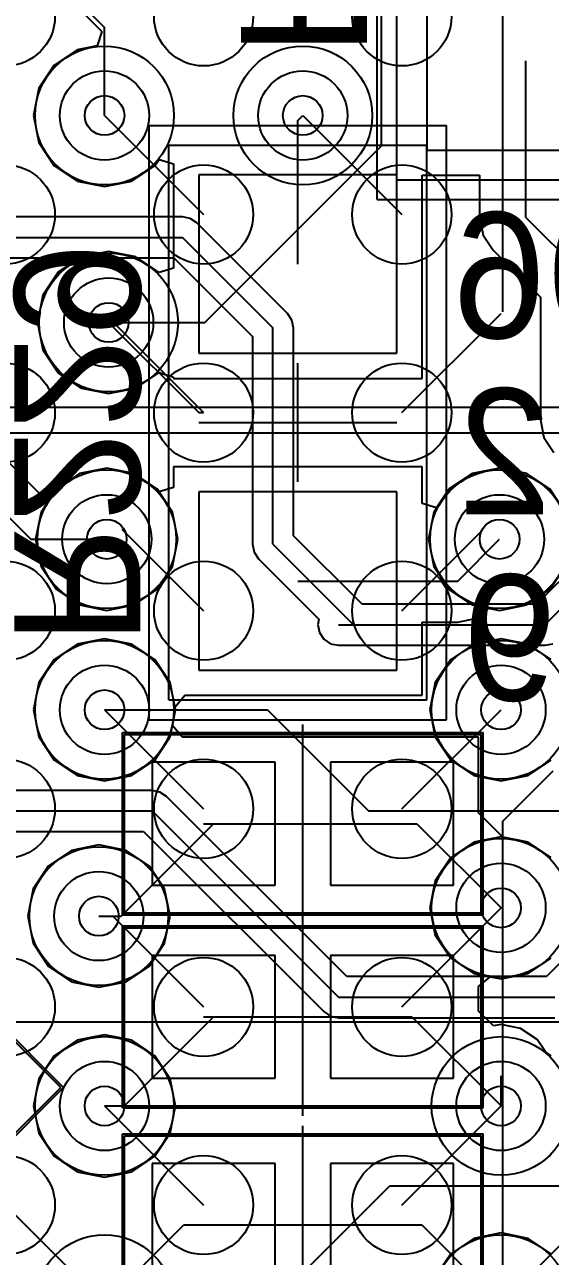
# Model space of a CAD drawing. Extents: x 28 to 300, y 18 to 330.
# Drawn here: x 177.38 to 180.03, y 151.01 to 157.23 of the extents above; entities that cross this region are included whole.
import ezdxf

# ---------------------------------------------------------------- set-up
doc = ezdxf.new("R2010")
doc.units = 0
for name, color, linetype in [('BOTTOMLAYER', 5, 'CONTINUOUS'), ('BOTTOMOVERLAY', 54, 'CONTINUOUS'), ('BOTTOMPASTE', 16, 'CONTINUOUS'), ('BOTTOMSOLDER', 6, 'CONTINUOUS'), ('DRILLDRAWING', 1, 'CONTINUOUS'), ('INTERNALPLANE1', 76, 'CONTINUOUS'), ('INTERNALPLANE6', 136, 'CONTINUOUS'), ('MECHANICAL14', 56, 'CONTINUOUS'), ('MECHANICAL16', 56, 'CONTINUOUS'), ('MIDLAYER1', 16, 'CONTINUOUS'), ('MIDLAYER3', 90, 'CONTINUOUS'), ('MULTILAYER', 9, 'CONTINUOUS'), ('TOPLAYER', 1, 'CONTINUOUS'), ('TOPPASTE', 8, 'CONTINUOUS'), ('TOPSOLDER', 216, 'CONTINUOUS'), ('VIAHOLELAYER', 16, 'CONTINUOUS')]:
    doc.layers.add(name, color=color, linetype=linetype)

msp = doc.modelspace()

# ---------------------------------------------------------------- linework, layer by layer
at = {"layer": 'BOTTOMLAYER'}
for p, q in [((177.2732, 157.687), (177.7654, 157.1948)), ((179.4046, 157.4952), (179.4046, 156.5952)), ((177.7654, 157.1948), (177.7433, 157.1219)), ((177.7433, 157.1219), (177.6423, 157.1018)), ((177.6423, 157.1018), (177.5258, 157.024)), ((177.5258, 157.024), (177.448, 156.9075)), ((179.9046, 156.2559), (179.9046, 157.0452)), ((177.448, 156.9075), (177.4207, 156.7702)), ((177.4207, 156.7702), (177.448, 156.6329)), ((178.7546, 156.7452), (178.7796, 156.7702)), ((178.7546, 156.0202), (178.7546, 156.7452)), ((177.448, 156.6329), (177.5258, 156.5164)), ((179.4046, 156.5952), (180.4046, 156.5952)), ((177.5258, 156.5164), (177.6423, 156.4386)), ((177.9169, 156.4386), (178.0334, 156.5164)), ((178.0334, 156.5164), (178.0547, 156.5483)), ((178.0547, 156.5483), (178.1276, 156.5262)), ((178.1276, 156.5262), (178.1276, 156.0001)), ((177.6423, 156.4386), (177.7796, 156.4113)), ((177.7796, 156.4113), (177.9169, 156.4386)), ((179.2546, 156.4702), (178.2546, 156.4702)), ((178.2546, 156.4702), (178.2546, 155.5702)), ((179.2546, 155.5702), (179.2546, 156.4702)), ((179.3816, 155.4432), (179.3816, 156.4682)), ((179.3816, 156.4682), (179.6715, 156.4682)), ((179.6715, 156.4682), (179.6715, 156.2559)), ((179.6715, 156.2559), (179.6893, 156.1667)), ((179.9046, 156.2559), (180.2114, 155.9491)), ((179.6893, 156.1667), (179.7398, 156.091)), ((177.8004, 156.0839), (177.6631, 156.0566)), ((177.9377, 156.0566), (177.8004, 156.0839)), ((179.7398, 156.091), (179.9783, 155.8525)), ((177.6631, 156.0566), (177.5466, 155.9788)), ((178.0542, 155.9788), (177.9377, 156.0566)), ((178.1276, 156.0001), (178.0547, 155.978)), ((177.5466, 155.9788), (177.4688, 155.8623)), ((178.0547, 155.978), (178.0542, 155.9788)), ((177.4688, 155.8623), (177.4415, 155.725)), ((179.9783, 155.8525), (179.9783, 155.2334)), ((177.4415, 155.725), (177.4688, 155.5877)), ((177.4688, 155.5877), (177.5466, 155.4712)), ((178.2546, 155.5702), (179.2546, 155.5702)), ((177.5466, 155.4712), (177.6631, 155.3934)), ((177.9377, 155.3934), (178.0542, 155.4712)), ((178.0542, 155.4712), (178.0547, 155.472)), ((178.0547, 155.472), (178.1276, 155.4499)), ((178.1276, 155.4499), (178.1276, 155.4432)), ((178.1276, 155.4432), (179.3816, 155.4432)), ((177.6631, 155.3934), (177.8004, 155.3661)), ((177.8004, 155.3661), (177.9377, 155.3934)), ((179.9783, 155.2334), (179.9783, 155.2334)), ((179.9783, 155.2334), (179.9783, 155.2334)), ((179.9783, 155.2334), (179.9961, 155.1442)), ((177.4516, 154.8623), (177.1772, 155.1366)), ((179.9961, 155.1442), (180.0466, 155.0686)), ((177.0399, 154.9993), (177.4082, 154.631)), ((177.6539, 154.9626), (177.5374, 154.8848)), ((177.7912, 154.9899), (177.6539, 154.9626)), ((177.9285, 154.9626), (177.7912, 154.9899)), ((178.045, 154.8848), (177.9285, 154.9626)), ((179.3816, 154.9972), (178.1276, 154.9972)), ((178.1276, 154.9972), (178.1276, 154.8924)), ((179.3816, 154.811), (179.3816, 154.9972)), ((179.6351, 154.9626), (179.5186, 154.8848)), ((179.7724, 154.9899), (179.6351, 154.9626)), ((179.9097, 154.9626), (179.7724, 154.9899)), ((180.0262, 154.8848), (179.9097, 154.9626)), ((177.5374, 154.8848), (177.5274, 154.8698)), ((178.0547, 154.8703), (178.045, 154.8848)), ((178.1276, 154.8924), (178.0547, 154.8703)), ((179.5186, 154.8848), (179.4545, 154.7888)), ((180.104, 154.7683), (180.0262, 154.8848)), ((177.5274, 154.8698), (177.4516, 154.8623)), ((179.2546, 154.8702), (178.2546, 154.8702)), ((178.2546, 154.8702), (178.2546, 153.9702)), ((179.2546, 153.9702), (179.2546, 154.8702)), ((179.4545, 154.7888), (179.3816, 154.811)), ((177.4082, 154.631), (177.7912, 154.631)), ((179.5616, 154.4202), (179.7724, 154.631)), ((180.0262, 154.3772), (180.104, 154.4937)), ((178.7546, 154.4202), (179.5616, 154.4202)), ((179.9097, 154.2994), (180.0262, 154.3772)), ((179.6409, 154.2288), (179.7081, 154.2737)), ((179.7081, 154.2737), (179.7174, 154.283)), ((179.7174, 154.283), (179.7724, 154.2721)), ((179.7724, 154.2721), (179.9097, 154.2994)), ((179.3816, 153.8432), (179.3816, 154.213)), ((179.3816, 154.213), (179.5616, 154.213)), ((179.5616, 154.213), (179.6409, 154.2288)), ((179.5616, 154.213), (179.5616, 154.213)), ((178.2546, 153.9702), (179.2546, 153.9702)), ((178.1357, 153.7843), (178.184, 153.8432)), ((178.184, 153.8432), (179.3816, 153.8432)), ((178.1228, 153.6911), (178.1385, 153.7702)), ((178.1385, 153.7702), (178.1357, 153.7843)), ((178.1711, 153.6322), (178.1228, 153.6911)), ((178.7666, 153.6322), (178.1711, 153.6322)), ((178.7926, 153.6322), (178.7666, 153.6322)), ((178.7666, 153.6322), (178.7666, 153.6322)), ((179.6666, 153.6322), (178.7926, 153.6322)), ((178.7926, 153.6322), (178.7926, 153.6322)), ((178.7926, 153.6322), (178.7926, 153.6322)), ((178.7926, 153.6322), (178.7926, 153.6322)), ((179.6666, 153.2494), (179.6666, 153.6322)), ((178.0196, 153.5052), (178.0196, 152.8852)), ((178.6396, 153.5052), (178.0196, 153.5052)), ((178.6396, 152.8852), (178.6396, 153.5052)), ((178.9196, 153.5052), (178.9196, 152.8852)), ((179.5396, 153.5052), (178.9196, 153.5052)), ((179.5396, 152.8852), (179.5396, 153.5052)), ((179.7888, 153.1273), (179.6666, 153.2494)), ((177.8632, 152.7288), (178.3296, 153.1952)), ((179.2296, 153.1952), (179.3546, 153.1952)), ((179.3546, 153.1952), (179.7796, 152.7702)), ((179.9169, 153.1018), (179.7888, 153.1273)), ((180.0334, 153.024), (179.9169, 153.1018)), ((178.0196, 152.8852), (178.6396, 152.8852)), ((178.9196, 152.8852), (179.5396, 152.8852)), ((177.7512, 152.7288), (177.8632, 152.7288)), ((178.6396, 152.5302), (178.0196, 152.5302)), ((178.0196, 152.5302), (178.0196, 151.9102)), ((178.6396, 151.9102), (178.6396, 152.5302)), ((179.5396, 152.5302), (178.9196, 152.5302)), ((178.9196, 152.5302), (178.9196, 151.9102)), ((179.5396, 151.9102), (179.5396, 152.5302)), ((179.9169, 152.4386), (180.0334, 152.5164)), ((179.6666, 152.3737), (179.7255, 152.4221)), ((179.7255, 152.4221), (179.7796, 152.4113)), ((179.7796, 152.4113), (179.9169, 152.4386)), ((179.6666, 152.2495), (179.6666, 152.3737)), ((177.8796, 151.7702), (178.3296, 152.2202)), ((179.2296, 152.2202), (179.3296, 152.2202)), ((179.3296, 152.2202), (179.7796, 151.7702)), ((179.7419, 152.1742), (179.6666, 152.2495)), ((179.7796, 152.1817), (179.7419, 152.1742)), ((179.8787, 152.162), (179.7796, 152.1817)), ((179.9627, 152.1058), (179.8787, 152.162)), ((180.0045, 152.0433), (179.9627, 152.1058)), ((180.0334, 152.024), (180.0045, 152.0433)), ((178.0196, 151.9102), (178.6396, 151.9102)), ((178.9196, 151.9102), (179.5396, 151.9102)), ((179.7796, 151.7702), (179.7796, 151.9227)), ((177.7796, 151.7702), (177.8796, 151.7702)), ((179.7796, 150.7702), (180.8171, 151.8077)), ((178.6396, 151.4802), (178.0196, 151.4802)), ((178.0196, 151.4802), (178.0196, 150.8602)), ((178.6396, 150.8602), (178.6396, 151.4802)), ((179.5396, 151.4802), (178.9196, 151.4802)), ((178.9196, 151.4802), (178.9196, 150.8602)), ((179.5396, 150.8602), (179.5396, 151.4802)), ((177.7796, 150.7702), (178.1796, 151.1702)), ((178.1796, 151.1702), (178.3296, 151.1702)), ((179.2296, 151.1702), (179.3796, 151.1702)), ((179.3796, 151.1702), (179.7796, 150.7702))]:
    msp.add_line(p, q, dxfattribs=at)
for centre in [(177.7796, 156.7702), (178.7796, 156.7702), (177.8004, 155.725), (177.7912, 154.631), (179.7724, 154.631), (177.7796, 153.7702), (179.7796, 153.7702), (177.7512, 152.7288), (179.7796, 152.7702), (177.7796, 151.7702), (179.7796, 151.7702)]:
    msp.add_circle(centre, 0.225, dxfattribs=at)
at = {"layer": 'BOTTOMOVERLAY'}
for p, q in [((178.2546, 155.2202), (179.2546, 155.2202)), ((179.7888, 153.2077), (180.0428, 153.4617)), ((179.7888, 150.7947), (179.7888, 153.2077))]:
    msp.add_line(p, q, dxfattribs=at)
at = {"layer": 'BOTTOMPASTE'}
for p, q in [((179.4046, 157.4952), (179.4046, 156.5952)), ((179.4046, 156.5952), (180.4046, 156.5952)), ((179.2546, 156.4702), (178.2546, 156.4702)), ((178.2546, 156.4702), (178.2546, 155.5702)), ((179.2546, 155.5702), (179.2546, 156.4702)), ((178.2546, 155.5702), (179.2546, 155.5702)), ((179.2546, 154.8702), (178.2546, 154.8702)), ((178.2546, 154.8702), (178.2546, 153.9702)), ((179.2546, 153.9702), (179.2546, 154.8702)), ((178.2546, 153.9702), (179.2546, 153.9702)), ((178.0196, 153.5052), (178.0196, 152.8852)), ((178.6396, 153.5052), (178.0196, 153.5052)), ((178.6396, 152.8852), (178.6396, 153.5052)), ((178.9196, 153.5052), (178.9196, 152.8852)), ((179.5396, 153.5052), (178.9196, 153.5052)), ((179.5396, 152.8852), (179.5396, 153.5052)), ((178.0196, 152.8852), (178.6396, 152.8852)), ((178.9196, 152.8852), (179.5396, 152.8852)), ((178.6396, 152.5302), (178.0196, 152.5302)), ((178.0196, 152.5302), (178.0196, 151.9102)), ((178.6396, 151.9102), (178.6396, 152.5302)), ((179.5396, 152.5302), (178.9196, 152.5302)), ((178.9196, 152.5302), (178.9196, 151.9102)), ((179.5396, 151.9102), (179.5396, 152.5302)), ((178.0196, 151.9102), (178.6396, 151.9102)), ((178.9196, 151.9102), (179.5396, 151.9102)), ((178.6396, 151.4802), (178.0196, 151.4802)), ((178.0196, 151.4802), (178.0196, 150.8602)), ((178.6396, 150.8602), (178.6396, 151.4802)), ((179.5396, 151.4802), (178.9196, 151.4802)), ((178.9196, 151.4802), (178.9196, 150.8602)), ((179.5396, 150.8602), (179.5396, 151.4802))]:
    msp.add_line(p, q, dxfattribs=at)
at = {"layer": 'BOTTOMSOLDER'}
for p, q in [((179.4046, 157.4952), (179.4046, 156.5952)), ((179.4046, 156.5952), (180.4046, 156.5952)), ((179.2546, 156.4702), (178.2546, 156.4702)), ((178.2546, 156.4702), (178.2546, 155.5702)), ((179.2546, 155.5702), (179.2546, 156.4702)), ((178.2546, 155.5702), (179.2546, 155.5702)), ((179.2546, 154.8702), (178.2546, 154.8702)), ((178.2546, 154.8702), (178.2546, 153.9702)), ((179.2546, 153.9702), (179.2546, 154.8702)), ((178.2546, 153.9702), (179.2546, 153.9702)), ((178.0196, 153.5052), (178.0196, 152.8852)), ((178.6396, 153.5052), (178.0196, 153.5052)), ((178.6396, 152.8852), (178.6396, 153.5052)), ((178.9196, 153.5052), (178.9196, 152.8852)), ((179.5396, 153.5052), (178.9196, 153.5052)), ((179.5396, 152.8852), (179.5396, 153.5052)), ((178.0196, 152.8852), (178.6396, 152.8852)), ((178.9196, 152.8852), (179.5396, 152.8852)), ((178.6396, 152.5302), (178.0196, 152.5302)), ((178.0196, 152.5302), (178.0196, 151.9102)), ((178.6396, 151.9102), (178.6396, 152.5302)), ((179.5396, 152.5302), (178.9196, 152.5302)), ((178.9196, 152.5302), (178.9196, 151.9102)), ((179.5396, 151.9102), (179.5396, 152.5302)), ((178.0196, 151.9102), (178.6396, 151.9102)), ((178.9196, 151.9102), (179.5396, 151.9102)), ((178.6396, 151.4802), (178.0196, 151.4802)), ((178.0196, 151.4802), (178.0196, 150.8602)), ((178.6396, 150.8602), (178.6396, 151.4802)), ((179.5396, 151.4802), (178.9196, 151.4802)), ((178.9196, 151.4802), (178.9196, 150.8602)), ((179.5396, 150.8602), (179.5396, 151.4802))]:
    msp.add_line(p, q, dxfattribs=at)
at = {"layer": 'DRILLDRAWING'}
for centre in [(177.7796, 156.7702), (178.7796, 156.7702), (177.8004, 155.725), (177.7912, 154.631), (179.7724, 154.631), (177.7796, 153.7702), (179.7796, 153.7702), (177.7512, 152.7288), (179.7796, 152.7702), (177.7796, 151.7702), (179.7796, 151.7702)]:
    msp.add_circle(centre, 0.1, dxfattribs=at)
at = {"layer": 'INTERNALPLANE1'}
for p, q in [((178.1722, 156.2586), (172.4084, 156.2586)), ((178.2118, 156.2507), (178.1722, 156.2586)), ((178.1722, 156.2586), (178.1722, 156.2586)), ((178.2454, 156.2283), (178.2118, 156.2507)), ((178.7026, 155.7711), (178.2454, 156.2283)), ((174.9464, 156.155), (178.1722, 156.155)), ((178.1722, 156.155), (178.6294, 155.6978)), ((172.3048, 156.0514), (178.1293, 156.0514)), ((178.1293, 156.0514), (178.5258, 155.6549)), ((178.7251, 155.7374), (178.7026, 155.7711)), ((178.7026, 155.7711), (178.7026, 155.7711)), ((178.6294, 154.6056), (178.6294, 155.6978)), ((178.733, 155.6978), (178.7251, 155.7374)), ((178.733, 154.6485), (178.733, 155.6978)), ((178.5258, 155.6549), (178.5258, 154.6056)), ((179.0787, 154.3028), (178.733, 154.6485)), ((178.5258, 154.6056), (178.5258, 154.6056)), ((178.5258, 154.6056), (178.5337, 154.566)), ((178.6294, 154.6056), (179.0358, 154.1992)), ((178.5337, 154.566), (178.5561, 154.5324)), ((178.5561, 154.5324), (178.8615, 154.227)), ((180.2022, 154.5469), (179.9581, 154.3028)), ((180.001, 154.1992), (180.3058, 154.504)), ((179.9581, 154.3028), (179.0787, 154.3028)), ((178.8615, 154.227), (178.856, 154.1992)), ((178.856, 154.1992), (178.8639, 154.1596)), ((178.9596, 154.1992), (180.001, 154.1992)), ((179.0358, 154.1992), (180.001, 154.1992)), ((178.8639, 154.1596), (178.8863, 154.126)), ((178.8863, 154.126), (178.92, 154.1035)), ((178.92, 154.1035), (178.9596, 154.0956)), ((178.9596, 154.0956), (180.001, 154.0956)), ((180.001, 154.0956), (180.0406, 154.1035)), ((180.001, 154.0956), (180.001, 154.0956)), ((178.0198, 153.363), (175.81, 153.363)), ((178.0594, 153.3551), (178.0198, 153.363)), ((178.0198, 153.363), (178.0198, 153.363)), ((178.093, 153.3327), (178.0594, 153.3551)), ((179.0025, 152.4232), (178.093, 153.3327)), ((175.81, 153.2594), (178.0198, 153.2594)), ((175.81, 153.2594), (177.6134, 153.2594)), ((178.0198, 153.2594), (178.9596, 152.3196)), ((175.8529, 153.1558), (177.9769, 153.1558)), ((177.9769, 153.1558), (178.8863, 152.2464)), ((180.2022, 152.6165), (180.0089, 152.4232)), ((180.0089, 152.4232), (179.0025, 152.4232)), ((178.9596, 152.3196), (180.0518, 152.3196)), ((178.8863, 152.2464), (178.92, 152.2239)), ((178.92, 152.2239), (178.9596, 152.216)), ((178.9596, 152.216), (180.0518, 152.216))]:
    msp.add_line(p, q, dxfattribs=at)
for centre in [(177.7796, 156.7702), (178.7796, 156.7702), (177.8004, 155.725), (177.7912, 154.631), (177.7796, 153.7702), (179.7796, 152.7702), (177.7796, 151.7702), (179.7796, 150.7702)]:
    msp.add_circle(centre, 0.35, dxfattribs=at)
at = {"layer": 'INTERNALPLANE6'}
for centre in [(177.7796, 156.7702), (177.8004, 155.725), (177.7912, 154.631), (179.7724, 154.631), (177.7796, 153.7702), (179.7796, 153.7702), (177.7512, 152.7288), (179.7796, 151.7702), (177.7796, 150.7702)]:
    msp.add_circle(centre, 0.35, dxfattribs=at)
at = {"layer": 'MECHANICAL14'}
for p, q in [((179.2546, 156.4452), (179.2546, 159.2452)), ((178.1046, 156.6202), (179.4046, 156.6202)), ((178.1046, 153.8202), (178.1046, 156.6202)), ((179.4046, 153.8202), (179.4046, 156.6202)), ((179.2546, 156.4452), (180.5546, 156.4452)), ((178.1046, 153.8202), (179.4046, 153.8202)), ((177.8796, 152.7452), (177.8796, 153.6452)), ((177.8796, 153.6452), (179.6796, 153.6452)), ((179.6796, 152.7452), (179.6796, 153.6452)), ((177.8796, 152.7452), (179.6796, 152.7452)), ((177.8796, 152.6702), (179.6796, 152.6702)), ((177.8796, 151.7702), (177.8796, 152.6702)), ((179.6796, 151.7702), (179.6796, 152.6702)), ((176.9228, 152.4998), (177.5592, 151.8634)), ((176.2864, 150.5906), (177.5592, 151.8634)), ((177.8796, 151.7702), (179.6796, 151.7702)), ((177.8796, 151.6202), (179.6796, 151.6202)), ((177.8796, 150.7202), (177.8796, 151.6202)), ((179.6796, 150.7202), (179.6796, 151.6202))]:
    msp.add_line(p, q, dxfattribs=at)
at = {"layer": 'MECHANICAL16'}
for p, q in [((179.1546, 156.3452), (179.1546, 159.3452)), ((178.0046, 153.7202), (178.0046, 156.7202)), ((178.0046, 156.7202), (179.5046, 156.7202)), ((179.5046, 153.7202), (179.5046, 156.7202)), ((179.1546, 156.3452), (180.6546, 156.3452)), ((178.7546, 154.9202), (178.7546, 155.5202)), ((178.4546, 155.2202), (179.0546, 155.2202)), ((178.0046, 153.7202), (179.5046, 153.7202)), ((177.8696, 152.7352), (177.8696, 153.6552)), ((177.8696, 153.6552), (179.6896, 153.6552)), ((178.7796, 152.6952), (178.7796, 153.6952)), ((179.6896, 152.7352), (179.6896, 153.6552)), ((178.2796, 153.1952), (179.2796, 153.1952)), ((177.8696, 152.7352), (179.6896, 152.7352)), ((178.7796, 151.7202), (178.7796, 152.7202)), ((177.8696, 152.6802), (179.6896, 152.6802)), ((177.8696, 151.7602), (177.8696, 152.6802)), ((179.6896, 151.7602), (179.6896, 152.6802)), ((176.9228, 152.5139), (177.5733, 151.8634)), ((178.2796, 152.2202), (179.2796, 152.2202)), ((176.2864, 150.5765), (177.5733, 151.8634)), ((177.8696, 151.7602), (179.6896, 151.7602)), ((178.7796, 150.6702), (178.7796, 151.6702)), ((177.8696, 151.6302), (179.6896, 151.6302)), ((177.8696, 150.7102), (177.8696, 151.6302)), ((179.6896, 150.7102), (179.6896, 151.6302)), ((178.2796, 151.1702), (179.2796, 151.1702))]:
    msp.add_line(p, q, dxfattribs=at)
at = {"layer": 'MIDLAYER1'}
for p, q in [((179.1773, 156.6163), (179.1773, 160.3313)), ((177.5753, 157.4177), (177.7796, 157.2134)), ((177.7796, 156.7702), (177.7796, 157.2134)), ((178.2861, 155.725), (179.1773, 156.6163)), ((177.8004, 155.725), (178.2861, 155.725)), ((176.0116, 155.1688), (181.7866, 155.1688)), ((177.6539, 154.9626), (177.5374, 154.8848)), ((177.7912, 154.9899), (177.6539, 154.9626)), ((177.9285, 154.9626), (177.7912, 154.9899)), ((178.045, 154.8848), (177.9285, 154.9626)), ((179.6351, 154.9626), (179.5186, 154.8848)), ((179.7724, 154.9899), (179.6351, 154.9626)), ((179.9097, 154.9626), (179.7724, 154.9899)), ((180.0262, 154.8848), (179.9097, 154.9626)), ((177.5374, 154.8848), (177.4596, 154.7683)), ((178.1228, 154.7683), (178.045, 154.8848)), ((179.5186, 154.8848), (179.4408, 154.7683)), ((180.104, 154.7683), (180.0262, 154.8848)), ((177.4596, 154.7683), (177.4323, 154.631)), ((178.1501, 154.631), (178.1228, 154.7683)), ((179.4408, 154.7683), (179.4135, 154.631)), ((177.4323, 154.631), (177.4596, 154.4937)), ((178.1228, 154.4937), (178.1501, 154.631)), ((179.4135, 154.631), (179.4408, 154.4937)), ((177.4596, 154.4937), (177.5374, 154.3772)), ((178.045, 154.3772), (178.1228, 154.4937)), ((179.4408, 154.4937), (179.5186, 154.3772)), ((180.0262, 154.3772), (180.104, 154.4937)), ((177.5374, 154.3772), (177.6539, 154.2994)), ((177.9285, 154.2994), (178.045, 154.3772)), ((179.5186, 154.3772), (179.6351, 154.2994)), ((179.9097, 154.2994), (180.0262, 154.3772)), ((177.6539, 154.2994), (177.7912, 154.2721)), ((177.7912, 154.2721), (177.9285, 154.2994)), ((179.6351, 154.2994), (179.7724, 154.2721)), ((179.7724, 154.2721), (179.9097, 154.2994)), ((179.6423, 154.1018), (179.5258, 154.024)), ((179.7796, 154.1291), (179.6423, 154.1018)), ((179.9169, 154.1018), (179.7796, 154.1291)), ((180.0334, 154.024), (179.9169, 154.1018)), ((179.5258, 154.024), (179.448, 153.9075)), ((179.448, 153.9075), (179.4207, 153.7702)), ((177.7796, 153.7702), (178.6012, 153.7702)), ((178.6012, 153.7702), (179.112, 153.2594)), ((179.4207, 153.7702), (179.448, 153.6329)), ((179.448, 153.6329), (179.5258, 153.5164)), ((179.5258, 153.5164), (179.6423, 153.4386)), ((179.9169, 153.4386), (180.0334, 153.5164)), ((179.6423, 153.4386), (179.7796, 153.4113)), ((179.7796, 153.4113), (179.9169, 153.4386)), ((179.112, 153.2594), (180.2688, 153.2594)), ((177.7512, 153.0877), (177.6139, 153.0604)), ((177.8886, 153.0604), (177.7512, 153.0877)), ((179.6423, 153.1018), (179.5258, 153.024)), ((179.7796, 153.1291), (179.6423, 153.1018)), ((179.9169, 153.1018), (179.7796, 153.1291)), ((180.0334, 153.024), (179.9169, 153.1018)), ((177.6139, 153.0604), (177.4975, 152.9826)), ((178.005, 152.9826), (177.8886, 153.0604)), ((179.5258, 153.024), (179.448, 152.9075)), ((177.4975, 152.9826), (177.4197, 152.8661)), ((178.0828, 152.8661), (178.005, 152.9826)), ((179.448, 152.9075), (179.4207, 152.7702)), ((177.4197, 152.8661), (177.3923, 152.7288)), ((178.1101, 152.7288), (178.0828, 152.8661)), ((179.4207, 152.7702), (179.448, 152.6329)), ((177.3923, 152.7288), (177.4197, 152.5915)), ((178.0828, 152.5915), (178.1101, 152.7288)), ((177.4197, 152.5915), (177.4975, 152.475)), ((178.005, 152.475), (178.0828, 152.5915)), ((179.448, 152.6329), (179.5258, 152.5164)), ((179.5258, 152.5164), (179.6423, 152.4386)), ((179.9169, 152.4386), (180.0334, 152.5164)), ((177.4975, 152.475), (177.6139, 152.3972)), ((177.8886, 152.3972), (178.005, 152.475)), ((177.6139, 152.3972), (177.7512, 152.3699)), ((177.7512, 152.3699), (177.8886, 152.3972)), ((179.6423, 152.4386), (179.7796, 152.4113)), ((179.7796, 152.4113), (179.9169, 152.4386)), ((181.6616, 152.1938), (176.8367, 152.1938)), ((177.1726, 149.3215), (179.2188, 151.3677)), ((179.2188, 151.3677), (181.9288, 151.3677))]:
    msp.add_line(p, q, dxfattribs=at)
for centre in [(177.7796, 156.7702), (178.7796, 156.7702), (177.8004, 155.725), (177.7912, 154.631), (179.7724, 154.631), (177.7796, 153.7702), (179.7796, 153.7702), (177.7512, 152.7288), (179.7796, 152.7702), (177.7796, 151.7702), (179.7796, 151.7702)]:
    msp.add_circle(centre, 0.225, dxfattribs=at)
at = {"layer": 'MIDLAYER3'}
for p, q in [((175.0856, 155.2981), (182.2356, 155.2981)), ((177.6539, 154.9626), (177.5374, 154.8848)), ((177.7912, 154.9899), (177.6539, 154.9626)), ((177.9285, 154.9626), (177.7912, 154.9899)), ((178.045, 154.8848), (177.9285, 154.9626)), ((179.6351, 154.9626), (179.5186, 154.8848)), ((179.7724, 154.9899), (179.6351, 154.9626)), ((179.9097, 154.9626), (179.7724, 154.9899)), ((180.0262, 154.8848), (179.9097, 154.9626)), ((177.5374, 154.8848), (177.4596, 154.7683)), ((178.1228, 154.7683), (178.045, 154.8848)), ((179.5186, 154.8848), (179.4408, 154.7683)), ((180.104, 154.7683), (180.0262, 154.8848)), ((177.4596, 154.7683), (177.4323, 154.631)), ((178.1501, 154.631), (178.1228, 154.7683)), ((179.4408, 154.7683), (179.4135, 154.631)), ((177.4323, 154.631), (177.4596, 154.4937)), ((178.1228, 154.4937), (178.1501, 154.631)), ((179.4135, 154.631), (179.4408, 154.4937)), ((177.4596, 154.4937), (177.5374, 154.3772)), ((178.045, 154.3772), (178.1228, 154.4937)), ((179.4408, 154.4937), (179.5186, 154.3772)), ((180.0262, 154.3772), (180.104, 154.4937)), ((177.5374, 154.3772), (177.6539, 154.2994)), ((177.9285, 154.2994), (178.045, 154.3772)), ((179.5186, 154.3772), (179.6351, 154.2994)), ((179.9097, 154.2994), (180.0262, 154.3772)), ((177.6539, 154.2994), (177.7912, 154.2721)), ((177.7912, 154.2721), (177.9285, 154.2994)), ((179.6351, 154.2994), (179.7724, 154.2721)), ((179.7724, 154.2721), (179.9097, 154.2994)), ((177.6423, 154.1018), (177.5258, 154.024)), ((177.7796, 154.1291), (177.6423, 154.1018)), ((177.9169, 154.1018), (177.7796, 154.1291)), ((178.0334, 154.024), (177.9169, 154.1018)), ((179.6423, 154.1018), (179.5258, 154.024)), ((179.7796, 154.1291), (179.6423, 154.1018)), ((179.9169, 154.1018), (179.7796, 154.1291)), ((180.0334, 154.024), (179.9169, 154.1018)), ((177.5258, 154.024), (177.448, 153.9075)), ((178.1112, 153.9075), (178.0334, 154.024)), ((179.5258, 154.024), (179.448, 153.9075)), ((177.448, 153.9075), (177.4207, 153.7702)), ((178.1385, 153.7702), (178.1112, 153.9075)), ((179.448, 153.9075), (179.4207, 153.7702)), ((177.4207, 153.7702), (177.448, 153.6329)), ((178.1112, 153.6329), (178.1385, 153.7702)), ((179.4207, 153.7702), (179.448, 153.6329)), ((177.448, 153.6329), (177.5258, 153.5164)), ((178.0334, 153.5164), (178.1112, 153.6329)), ((179.448, 153.6329), (179.5258, 153.5164)), ((177.5258, 153.5164), (177.6423, 153.4386)), ((177.9169, 153.4386), (178.0334, 153.5164)), ((179.5258, 153.5164), (179.6423, 153.4386)), ((179.9169, 153.4386), (180.0334, 153.5164)), ((177.6423, 153.4386), (177.7796, 153.4113)), ((177.7796, 153.4113), (177.9169, 153.4386)), ((179.6423, 153.4386), (179.7796, 153.4113)), ((179.7796, 153.4113), (179.9169, 153.4386)), ((179.6423, 153.1018), (179.5258, 153.024)), ((179.7796, 153.1291), (179.6423, 153.1018)), ((179.9169, 153.1018), (179.7796, 153.1291)), ((180.0334, 153.024), (179.9169, 153.1018)), ((179.5258, 153.024), (179.448, 152.9075)), ((179.448, 152.9075), (179.4207, 152.7702)), ((179.4207, 152.7702), (179.448, 152.6329)), ((179.448, 152.6329), (179.5258, 152.5164)), ((179.5258, 152.5164), (179.6423, 152.4386)), ((179.9169, 152.4386), (180.0334, 152.5164)), ((179.6423, 152.4386), (179.7796, 152.4113)), ((179.7796, 152.4113), (179.9169, 152.4386)), ((177.6423, 152.1018), (177.5258, 152.024)), ((177.7796, 152.1291), (177.6423, 152.1018)), ((177.9169, 152.1018), (177.7796, 152.1291)), ((178.0334, 152.024), (177.9169, 152.1018)), ((177.5258, 152.024), (177.448, 151.9075)), ((178.1112, 151.9075), (178.0334, 152.024)), ((177.448, 151.9075), (177.4207, 151.7702)), ((178.1385, 151.7702), (178.1112, 151.9075)), ((177.4207, 151.7702), (177.448, 151.6329)), ((178.1112, 151.6329), (178.1385, 151.7702)), ((177.448, 151.6329), (177.5258, 151.5164)), ((178.0334, 151.5164), (178.1112, 151.6329)), ((177.5258, 151.5164), (177.6423, 151.4386)), ((177.9169, 151.4386), (178.0334, 151.5164)), ((177.6423, 151.4386), (177.7796, 151.4113)), ((177.7796, 151.4113), (177.9169, 151.4386)), ((179.6423, 151.1018), (179.5258, 151.024)), ((179.7796, 151.1291), (179.6423, 151.1018)), ((179.9169, 151.1018), (179.7796, 151.1291)), ((180.0334, 151.024), (179.9169, 151.1018)), ((179.5258, 151.024), (179.448, 150.9075))]:
    msp.add_line(p, q, dxfattribs=at)
for centre in [(177.7796, 156.7702), (178.7796, 156.7702), (177.8004, 155.725), (177.7912, 154.631), (179.7724, 154.631), (177.7796, 153.7702), (179.7796, 153.7702), (177.7512, 152.7288), (179.7796, 152.7702), (177.7796, 151.7702), (179.7796, 151.7702)]:
    msp.add_circle(centre, 0.225, dxfattribs=at)
at = {"layer": 'MULTILAYER'}
for centre in [(177.7796, 156.7702), (178.7796, 156.7702), (177.8004, 155.725), (177.7912, 154.631), (179.7724, 154.631), (177.7796, 153.7702), (179.7796, 153.7702), (177.7512, 152.7288), (179.7796, 152.7702), (177.7796, 151.7702), (179.7796, 151.7702)]:
    msp.add_circle(centre, 0.225, dxfattribs=at)
at = {"layer": 'TOPLAYER'}
for p, q in [((179.7888, 155.7794), (179.7888, 157.8305)), ((177.7796, 156.7702), (178.2796, 156.2702)), ((178.7796, 156.7702), (179.2796, 156.2702)), ((179.2796, 156.2702), (179.2796, 156.2702)), ((179.2796, 155.2702), (179.7796, 155.7702)), ((177.8004, 155.725), (178.2552, 155.2702)), ((177.8004, 155.725), (177.8248, 155.725)), ((177.8248, 155.725), (178.2796, 155.2702)), ((178.2552, 155.2702), (178.2796, 155.2702)), ((177.8677, 154.6821), (178.2796, 154.2702)), ((179.2796, 154.2702), (179.681, 154.6716)), ((179.2796, 154.2702), (179.2796, 154.2702)), ((177.7796, 153.7702), (178.2796, 153.2702)), ((179.2796, 153.2702), (179.7796, 153.7702)), ((178.2796, 153.2702), (178.2796, 153.2702)), ((179.2796, 153.2702), (179.2796, 153.2702)), ((179.2796, 152.2702), (179.7796, 152.7702)), ((177.7512, 152.7288), (177.821, 152.7288)), ((177.821, 152.7288), (178.2796, 152.2702)), ((177.7796, 151.7702), (178.2796, 151.2702)), ((179.2796, 151.2702), (179.7796, 151.7702)), ((177.2796, 151.2702), (177.7796, 150.7702)), ((178.2796, 151.2702), (178.2796, 151.2702)), ((179.7796, 150.7702), (180.2796, 151.2702))]:
    msp.add_line(p, q, dxfattribs=at)
for centre, radius in [((177.2796, 157.2702), 0.25), ((178.2796, 157.2702), 0.25), ((179.2796, 157.2702), 0.25), ((177.7796, 156.7702), 0.225), ((178.7796, 156.7702), 0.225), ((177.2796, 156.2702), 0.25), ((178.2796, 156.2702), 0.25), ((179.2796, 156.2702), 0.25), ((177.8004, 155.725), 0.225), ((177.2796, 155.2702), 0.25), ((178.2796, 155.2702), 0.25), ((179.2796, 155.2702), 0.25), ((177.7912, 154.631), 0.225), ((179.7724, 154.631), 0.225), ((177.2796, 154.2702), 0.25), ((178.2796, 154.2702), 0.25), ((179.2796, 154.2702), 0.25), ((177.7796, 153.7702), 0.225), ((179.7796, 153.7702), 0.225), ((177.2796, 153.2702), 0.25), ((178.2796, 153.2702), 0.25), ((179.2796, 153.2702), 0.25), ((177.7512, 152.7288), 0.225), ((179.7796, 152.7702), 0.225), ((177.2796, 152.2702), 0.25), ((178.2796, 152.2702), 0.25), ((179.2796, 152.2702), 0.25), ((177.7796, 151.7702), 0.225), ((179.7796, 151.7702), 0.225), ((177.2796, 151.2702), 0.25), ((178.2796, 151.2702), 0.25), ((179.2796, 151.2702), 0.25)]:
    msp.add_circle(centre, radius, dxfattribs=at)
at = {"layer": 'TOPPASTE'}
for centre in [(177.2796, 157.2702), (178.2796, 157.2702), (179.2796, 157.2702), (177.2796, 156.2702), (178.2796, 156.2702), (179.2796, 156.2702), (177.2796, 155.2702), (178.2796, 155.2702), (179.2796, 155.2702), (177.2796, 154.2702), (178.2796, 154.2702), (179.2796, 154.2702), (177.2796, 153.2702), (178.2796, 153.2702), (179.2796, 153.2702), (177.2796, 152.2702), (178.2796, 152.2702), (179.2796, 152.2702), (177.2796, 151.2702), (178.2796, 151.2702), (179.2796, 151.2702)]:
    msp.add_circle(centre, 0.25, dxfattribs=at)
at = {"layer": 'TOPSOLDER'}
for centre in [(177.2796, 157.2702), (178.2796, 157.2702), (179.2796, 157.2702), (177.2796, 156.2702), (178.2796, 156.2702), (179.2796, 156.2702), (177.2796, 155.2702), (178.2796, 155.2702), (179.2796, 155.2702), (177.2796, 154.2702), (178.2796, 154.2702), (179.2796, 154.2702), (177.2796, 153.2702), (178.2796, 153.2702), (179.2796, 153.2702), (177.2796, 152.2702), (178.2796, 152.2702), (179.2796, 152.2702), (177.2796, 151.2702), (178.2796, 151.2702), (179.2796, 151.2702)]:
    msp.add_circle(centre, 0.25, dxfattribs=at)
at = {"layer": 'VIAHOLELAYER'}
for centre in [(177.7796, 156.7702), (178.7796, 156.7702), (177.8004, 155.725), (177.7912, 154.631), (179.7724, 154.631), (177.7796, 153.7702), (179.7796, 153.7702), (177.7512, 152.7288), (179.7796, 152.7702), (177.7796, 151.7702), (179.7796, 151.7702)]:
    msp.add_circle(centre, 0.1, dxfattribs=at)

# ---------------------------------------------------------------- texts
at = {"layer": 'BOTTOMOVERLAY', "text_generation_flag": 2}
for s, p in [('R84', (178.468, 157.0685)), ('R229', (177.325, 154.0967))]:
    msp.add_text(s, height=0.635, rotation=270, dxfattribs=at).set_placement(p)
for s, p in [('C196', (181.5668, 155.6461)), ('C212', (181.5922, 154.7571)), ('C189', (181.6176, 153.8173))]:
    msp.add_text(s, height=0.635, dxfattribs=at).set_placement(p)

doc.saveas('drawing.dxf')
